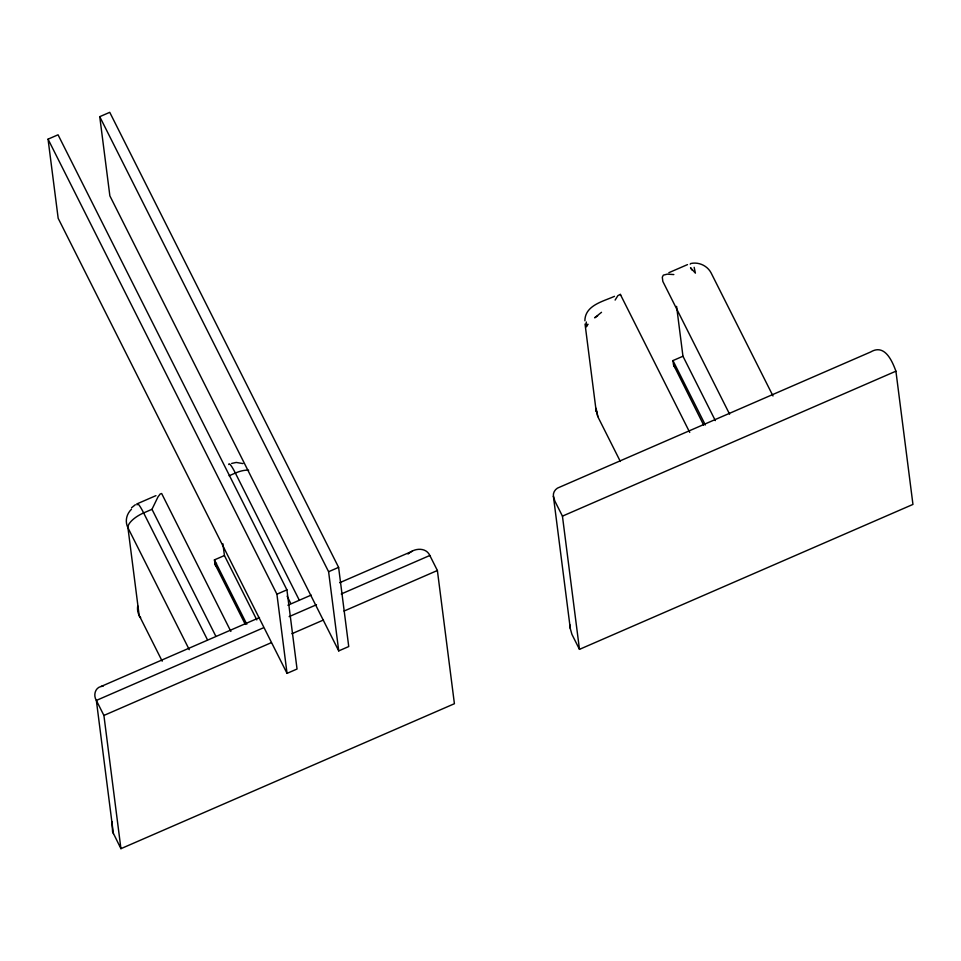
<?xml version="1.0" encoding="UTF-8"?>
<svg xmlns="http://www.w3.org/2000/svg" width="961" height="961" viewBox="0 0 961 961"><rect width="100%" height="100%" fill="white"/><g stroke="black" fill="none" stroke-linecap="round" stroke-linejoin="round"><path stroke-width="1.44" d="M584.877 320.77C585.045 305.166 603.352 301.43 614.487 296.324M553.392 496.236C552.851 492.128 555.71 488.284 559.626 487.179L870.666 351.978C884.661 343.582 892.096 360.735 895.916 371.186L912.95 504.417L579.471 649.36L571.915 634.344L570.305 628.614L553.392 496.236L554.881 501.125L562.437 516.141L579.471 649.36M111.969 821.787L112.581 831.721L120.93 848.671L454.409 703.716L437.387 570.498L429.831 555.482C426.203 547.362 415.104 547.95 409.206 553.116M586.33 322.019L585.874 327.1L587.904 324.169L586.859 326.103M162.205 661.192L139.141 615.328L127.945 527.781A18.331 7.304 -26.7 0 1 143.645 512.922L151.982 509.306L157.952 496.969L160.187 493.99L161.664 493.534L230.868 631.425M615.112 300.084L617.887 295.616L620.338 294.402L689.734 432.414M231.649 463.43L236.262 462.445L242.941 463.586M690.19 264.131L690.743 263.53C698.671 261.716 707.284 265.644 711.08 272.864L773.004 395.98M131.549 507.756L135.345 504.729M408.029 554.029L408.869 553.368M601.514 312.301L594.631 317.803L597.634 315.905M137.243 503.768L155.946 495.636M120.93 848.671L103.908 715.44L96.352 700.425C93.217 695.524 94.911 687.884 101.085 686.478L259.494 617.563M48.05 139.153L58.056 134.804L286.919 589.85L297.045 669.024L287.039 673.373L58.177 218.315L48.05 139.153L276.912 594.198L287.039 673.373M99.74 116.677L109.746 112.329L338.608 567.374L348.735 646.549L338.728 650.897L109.866 195.852L99.74 116.677L328.602 571.723L338.728 650.897M668.856 272.696L687.487 264.611M229.102 475.779L235.361 473.064A18.331 7.304 -26.7 0 1 248.659 470.253M217.618 567.999L215.144 564.804L214.423 559.891L224.43 555.542L222.928 543.818M703.656 425.074L673.493 364.772L672.952 360.591L682.959 356.243L676.592 306.391M216.525 563.398L214.952 564.083L245.307 624.422M276.912 594.198L286.919 589.85M328.602 571.723L338.608 567.374M287.892 605.226L311.172 595.099M339.677 582.714L412.125 551.29M263.086 627.953L96.352 700.425L113.374 833.655M289.141 616.626L316.493 604.733M341.251 593.982L429.831 555.482M103.908 715.44L271.326 642.669M291.916 633.719L323.473 620.001M344.062 611.052L437.387 570.498M562.437 516.141L895.916 371.186M101.085 686.478L103.356 685.962M673.829 274.558L667.27 274.149L663.318 275.158L662.297 277.224L662.838 281.417L729.603 414.167M673.973 366.105L675.139 367.691M691.848 269.921L690.527 267.711L695.392 273.14L694.154 267.314M682.959 356.243L715.332 420.606M672.952 360.591L705.326 424.954M598.126 417.29L620.338 461.46M299.087 599.784L235.361 473.064A18.331 2.342 66.5 0 0 228.73 464.523M287.111 596.168L290.751 603.4M224.43 555.542L256.803 619.905M214.423 559.891L246.797 624.254M151.982 509.306L215.72 636.014M207.384 639.642L143.645 512.922A18.331 2.342 66.5 0 0 137.015 504.897M189.257 649.672L127.945 527.781A18.331 16.649 -7.3 0 1 131.465 509.246M620.338 294.402L620.614 295.339M585.045 324.073L596.24 411.62L596.072 408.317L597.826 416.678L596.553 411.068M570.233 625.106L570.305 628.614M137.723 605.935A18.331 16.649 -7.3 0 0 139.141 615.328A18.331 7.304 -26.7 0 0 140.666 617.623"/></g></svg>
